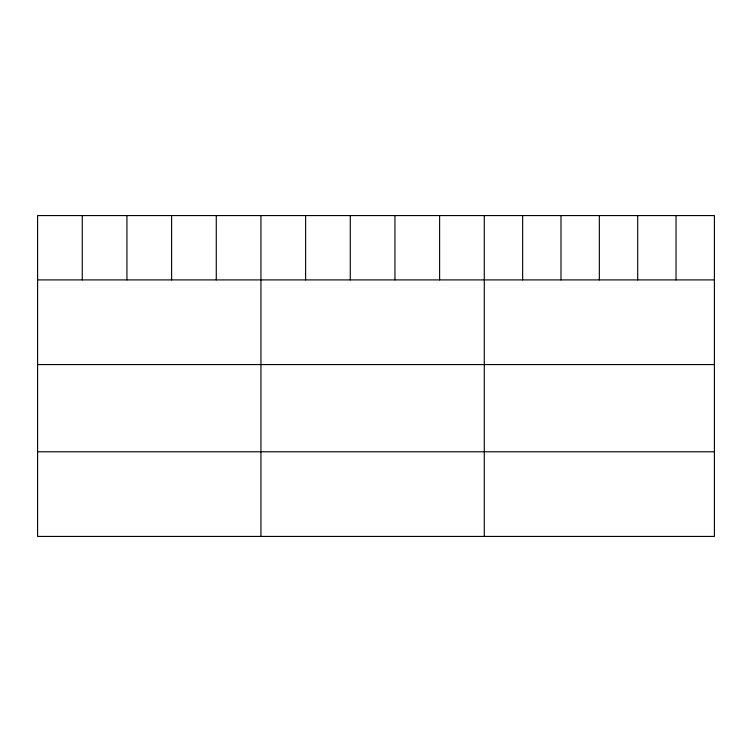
<?xml version="1.0" encoding="UTF-8"?>
<svg xmlns="http://www.w3.org/2000/svg" width="752" height="752" viewBox="0 0 752 752"><rect width="100%" height="100%" fill="white"/><g stroke="black" fill="none" stroke-linecap="round" stroke-linejoin="round"><path stroke-width="1.13" d="M714.4 279.904L714.4 536.43L37.6 536.43L37.6 215.57L714.4 215.57L714.4 279.904L37.6 279.904M37.6 364.56L714.4 364.56M37.6 451.773L714.4 451.773M676.048 215.57L676.048 279.904M637.696 215.57L637.696 279.904M599.344 215.57L599.344 279.904M560.992 215.57L560.992 279.904M522.64 215.57L522.64 279.904M484.288 215.57L484.288 536.43M439.619 215.57L439.619 279.904M394.95 215.57L394.95 279.904M350.282 215.57L350.282 279.904M305.613 215.57L305.613 279.904M260.944 215.57L260.944 536.43M216.275 215.57L216.275 279.904M171.606 215.57L171.606 279.904M126.938 215.57L126.938 279.904M82.269 215.57L82.269 279.904"/></g></svg>
